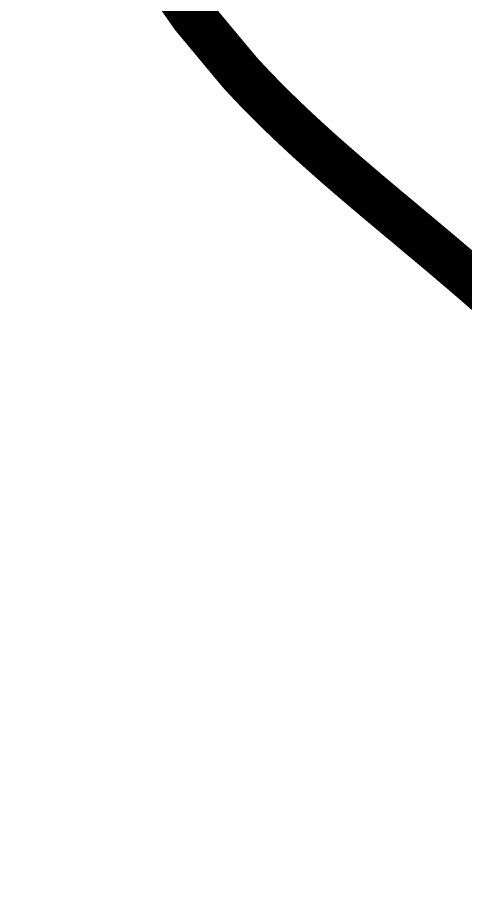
# Model space of a CAD drawing. Header units: millimetres. Extents: x 35362846 to 35427064, y 2977703 to 3025069.
# Drawn here: x 35376945 to 35378425, y 3002806 to 3005714 of the extents above; entities that cross this region are included whole.
import ezdxf

# ---------------------------------------------------------------- set-up
doc = ezdxf.new("R2010")
doc.units = ezdxf.units.MM
doc.layers.add('zhix', color=7, linetype='Continuous', lineweight=100)

msp = doc.modelspace()

# ---------------------------------------------------------------- linework, layer by layer
at = {"color": 7, "lineweight": 30, "const_width": 1}
for points in [[(35384406.50429408, 3005998.581913861, 5.504028418604904e-06), (35384370.26961709, 3006272.937711339, -3.300140696723477e-06), (35384314.3213082, 3006696.547970137, -0.004653984716885735)], [(35384406.50429408, 3005998.581913861, 5.504028418604904e-06), (35384370.26961709, 3006272.937711339, -3.300140696723477e-06), (35384314.3213082, 3006696.547970137, -0.004653984716885735)], [(35384465.98783915, 3006006.437349323, 5.504028418596952e-06), (35384429.7529892, 3006280.794456396, -3.300140696500546e-06), (35384373.80479459, 3006704.403849889, -0.004653984716825709)], [(35384465.98783915, 3006006.437349323, 5.504028418596952e-06), (35384429.7529892, 3006280.794456396, -3.300140696500546e-06), (35384373.80479459, 3006704.403849889, -0.004653984716825709)]]:
    msp.add_lwpolyline(points, format="xyb", dxfattribs=at)
at = {"layer": 'zhix', "color": 5, "const_width": 150, "flags": 128}
msp.add_lwpolyline([(35378500.61334043, 3004799.571894162), (35378499.86228142, 3004800.232129237), (35378499.11113217, 3004800.892261659), (35378498.35989296, 3004801.552291699), (35378497.60856406, 3004802.212219629), (35378496.85714571, 3004802.87204572), (35378496.1056382, 3004803.531770244), (35378495.35404176, 3004804.191393474), (35378494.60235669, 3004804.85091568), (35378493.85058323, 3004805.510337135), (35378493.09872164, 3004806.169658111), (35378492.34677219, 3004806.828878881), (35378491.59473514, 3004807.487999717), (35378490.84261075, 3004808.147020891), (35378490.0903993, 3004808.805942676), (35378489.33810102, 3004809.464765345), (35378488.5857162, 3004810.123489169), (35378487.83324508, 3004810.782114423), (35378487.08068794, 3004811.440641379), (35378486.32804504, 3004812.099070309), (35378485.57531663, 3004812.757401488), (35378484.82250298, 3004813.415635189), (35378484.06960434, 3004814.073771684), (35378483.31662099, 3004814.731811247), (35378482.56355318, 3004815.389754153), (35378481.81040117, 3004816.047600674), (35378481.05716522, 3004816.705351085), (35378480.30384559, 3004817.363005659), (35378479.55044255, 3004818.02056467), (35378478.79695635, 3004818.678028391), (35378478.04338726, 3004819.335397099), (35378477.28973553, 3004819.992671065), (35378476.53600141, 3004820.649850565), (35378475.7821852, 3004821.306935874), (35378475.02828712, 3004821.963927266), (35378474.27430744, 3004822.620825015), (35378473.52024644, 3004823.277629395), (35378472.76610436, 3004823.934340683), (35378472.01188146, 3004824.590959153), (35378471.25757799, 3004825.247485079), (35378470.50319424, 3004825.903918737), (35378469.74873044, 3004826.560260402), (35378468.99418687, 3004827.216510349), (35378468.23956377, 3004827.872668854), (35378467.48486142, 3004828.528736192), (35378466.73008006, 3004829.184712638), (35378465.97521996, 3004829.840598468), (35378465.22028137, 3004830.496393958), (35378464.46526455, 3004831.152099384), (35378463.71016976, 3004831.807715022), (35378462.95499726, 3004832.463241147), (35378462.19974732, 3004833.118678036), (35378461.44442018, 3004833.774025964), (35378460.6890161, 3004834.429285209), (35378459.93353534, 3004835.084456045), (35378459.17797817, 3004835.739538752), (35378458.42234483, 3004836.394533602), (35378457.66663558, 3004837.049440875), (35378456.91085069, 3004837.704260847), (35378456.1549904, 3004838.358993793), (35378455.39905499, 3004839.013639992), (35378454.6430447, 3004839.668199721), (35378453.88695978, 3004840.322673256), (35378453.13080052, 3004840.977060873), (35378452.37456714, 3004841.631362852), (35378451.61825991, 3004842.285579468), (35378450.8618791, 3004842.939711), (35378450.10542495, 3004843.593757723), (35378449.34889772, 3004844.247719918), (35378448.59229767, 3004844.90159786), (35378447.83562505, 3004845.555391828), (35378447.07888013, 3004846.209102099), (35378446.32206316, 3004846.862728952), (35378445.56517438, 3004847.516272664), (35378444.80821406, 3004848.169733512), (35378444.05118246, 3004848.823111777), (35378443.29407984, 3004849.476407735), (35378442.53690644, 3004850.129621664), (35378441.77966252, 3004850.782753844), (35378441.02234834, 3004851.435804552), (35378440.26496414, 3004852.088774068), (35378439.50751021, 3004852.74166267), (35378438.74998677, 3004853.394470636), (35378437.99239408, 3004854.047198246), (35378437.23473242, 3004854.699845777), (35378436.47700202, 3004855.35241351), (35378435.71920315, 3004856.004901723), (35378434.96133605, 3004856.657310694), (35378434.203401, 3004857.309640705), (35378433.44539823, 3004857.961892033), (35378432.68732799, 3004858.614064957), (35378431.92919056, 3004859.266159758), (35378431.17098618, 3004859.918176715), (35378430.41271509, 3004860.570116107), (35378429.65437758, 3004861.221978214), (35378428.89597387, 3004861.873763315), (35378428.13750423, 3004862.525471692), (35378427.37896892, 3004863.177103622), (35378426.62036818, 3004863.828659386), (35378425.86170226, 3004864.480139265), (35378425.10297143, 3004865.131543539), (35378424.34417594, 3004865.782872485), (35378423.58531603, 3004866.434126388), (35378422.82639198, 3004867.085305525), (35378422.06740401, 3004867.736410177), (35378421.30835239, 3004868.387440626), (35378420.54923739, 3004869.03839715), (35378419.79005922, 3004869.689280032), (35378419.03081818, 3004870.340089551), (35378418.27151449, 3004870.990825988), (35378417.51214842, 3004871.641489625), (35378416.75272021, 3004872.292080741), (35378415.99323013, 3004872.942599619), (35378415.23367842, 3004873.593046539), (35378414.47406533, 3004874.243421781), (35378413.71439111, 3004874.893725628), (35378412.95465603, 3004875.54395836), (35378412.19486033, 3004876.194120259), (35378411.43500427, 3004876.844211606), (35378410.6750881, 3004877.494232683), (35378409.91511205, 3004878.144183771), (35378409.15507641, 3004878.794065152), (35378408.39498139, 3004879.443877107), (35378407.63482728, 3004880.093619918), (35378406.87461431, 3004880.743293867), (35378406.11434273, 3004881.392899235), (35378405.35401281, 3004882.042436305), (35378404.59362479, 3004882.691905358), (35378403.83317892, 3004883.341306678), (35378403.07267544, 3004883.990640544), (35378402.31211463, 3004884.639907242), (35378401.55149671, 3004885.28910705), (35378400.79082195, 3004885.938240254), (35378400.03009061, 3004886.587307135), (35378399.26930292, 3004887.236307974), (35378398.50845914, 3004887.885243055), (35378397.74755952, 3004888.534112661), (35378396.98660431, 3004889.182917074), (35378396.22559375, 3004889.831656576), (35378395.46452812, 3004890.480331451), (35378394.70340765, 3004891.128941982), (35378393.94223258, 3004891.77748845), (35378393.18100318, 3004892.42597114), (35378392.41971969, 3004893.074390334), (35378391.65838237, 3004893.722746314), (35378390.89699145, 3004894.371039365), (35378390.13554721, 3004895.01926977), (35378389.37404987, 3004895.667437811), (35378388.6124997, 3004896.315543773), (35378387.85089694, 3004896.963587938), (35378387.08924185, 3004897.61157059), (35378386.32753467, 3004898.259492012), (35378385.56577565, 3004898.907352488), (35378384.80396504, 3004899.555152303), (35378384.0421031, 3004900.202891738), (35378383.28019007, 3004900.850571078), (35378382.51822619, 3004901.498190606), (35378381.75621173, 3004902.145750608), (35378380.99414692, 3004902.793251366), (35378380.23203202, 3004903.440693165), (35378379.46986728, 3004904.088076287), (35378378.70765295, 3004904.735401019), (35378377.94538927, 3004905.382667643), (35378377.18307649, 3004906.029876445), (35378376.42071487, 3004906.677027707), (35378375.65830465, 3004907.324121715), (35378374.89584608, 3004907.971158753), (35378374.13333941, 3004908.618139104), (35378373.37078489, 3004909.265063055), (35378372.60818276, 3004909.911930889), (35378371.84553327, 3004910.55874289), (35378371.08283669, 3004911.205499345), (35378370.32009324, 3004911.852200536), (35378369.55730318, 3004912.498846748), (35378368.79446676, 3004913.145438267), (35378368.03158422, 3004913.791975379), (35378367.26865581, 3004914.438458366), (35378366.50568179, 3004915.084887515), (35378365.74266241, 3004915.731263109), (35378364.9795979, 3004916.377585436), (35378364.21648851, 3004917.023854779), (35378363.45333449, 3004917.670071423), (35378362.6901361, 3004918.316235655), (35378361.92689358, 3004918.962347758), (35378361.16360717, 3004919.608408018), (35378360.40027713, 3004920.254416722), (35378359.6369037, 3004920.900374153), (35378358.87348712, 3004921.546280598), (35378358.11002766, 3004922.192136342), (35378357.34652554, 3004922.837941671), (35378356.58298103, 3004923.483696871), (35378355.81939436, 3004924.129402225), (35378355.05576579, 3004924.775058022), (35378354.29209556, 3004925.420664546), (35378353.52838393, 3004926.066222083), (35378352.76463113, 3004926.711730919), (35378352.00083741, 3004927.35719134), (35378351.23700303, 3004928.002603632), (35378350.47312821, 3004928.64796808), (35378349.70921323, 3004929.293284971), (35378348.9452583, 3004929.938554591), (35378348.1812637, 3004930.583777227), (35378347.41722967, 3004931.228953163), (35378346.65315644, 3004931.874082686), (35378345.88904426, 3004932.519166084), (35378345.1248934, 3004933.164203641), (35378344.36070408, 3004933.809195644), (35378343.59647655, 3004934.45414238), (35378342.83221107, 3004935.099044135), (35378342.06790788, 3004935.743901196), (35378341.30356722, 3004936.388713848), (35378340.53918934, 3004937.033482379), (35378339.77477449, 3004937.678207076), (35378339.01032291, 3004938.322888223), (35378338.24583485, 3004938.96752611), (35378337.48131055, 3004939.612121021), (35378336.71675026, 3004940.256673246), (35378335.95215423, 3004940.901183068), (35378335.18752271, 3004941.545650776), (35378334.42285594, 3004942.190076657), (35378333.65815414, 3004942.834460997), (35378332.8934176, 3004943.478804084), (35378332.12864654, 3004944.123106204), (35378331.36384121, 3004944.767367644), (35378330.59900185, 3004945.411588692), (35378329.83412871, 3004946.055769634), (35378329.06922204, 3004946.699910759), (35378328.30428208, 3004947.344012352), (35378327.53930909, 3004947.988074702), (35378326.77430329, 3004948.632098095), (35378326.00926494, 3004949.276082819), (35378325.24419428, 3004949.920029161), (35378324.47909157, 3004950.563937408), (35378323.71395703, 3004951.207807849), (35378322.94879093, 3004951.851640771), (35378322.1835935, 3004952.49543646), (35378321.41836499, 3004953.139195204), (35378320.65310563, 3004953.782917292), (35378319.88781569, 3004954.42660301), (35378319.1224954, 3004955.070252647), (35378318.35714501, 3004955.713866489), (35378317.59176476, 3004956.357444825), (35378316.8263549, 3004957.000987943), (35378316.06091567, 3004957.644496129), (35378315.29544731, 3004958.287969673), (35378314.52995008, 3004958.931408861), (35378313.76442423, 3004959.574813982), (35378312.99886997, 3004960.218185323), (35378312.23328757, 3004960.861523174), (35378311.46767727, 3004961.50482782), (35378310.70203931, 3004962.148099551), (35378309.93637394, 3004962.791338654), (35378309.1706814, 3004963.434545418), (35378308.40496194, 3004964.07772013), (35378307.63921581, 3004964.72086308), (35378306.87344325, 3004965.363974554), (35378306.10764448, 3004966.007054841), (35378305.34181977, 3004966.650104229), (35378304.57596936, 3004967.293123008), (35378303.81009349, 3004967.936111464), (35378303.04419241, 3004968.579069885), (35378302.27826636, 3004969.221998562), (35378301.51231558, 3004969.864897781), (35378300.74634032, 3004970.507767831), (35378299.98034082, 3004971.150609002), (35378299.21431733, 3004971.79342158), (35378298.44827008, 3004972.436205854), (35378297.68219934, 3004973.078962113), (35378296.91610533, 3004973.721690646), (35378296.1499883, 3004974.364391741), (35378295.3838485, 3004975.007065686), (35378294.61768616, 3004975.649712772), (35378293.85150154, 3004976.292333284), (35378293.08529487, 3004976.934927513), (35378292.31906641, 3004977.577495747), (35378291.55281638, 3004978.220038276), (35378290.78654505, 3004978.862555386), (35378290.02025264, 3004979.505047368), (35378289.25393941, 3004980.14751451), (35378288.48760559, 3004980.789957101), (35378287.72125144, 3004981.432375431), (35378286.95487718, 3004982.074769786), (35378286.18848307, 3004982.717140457), (35378285.42206936, 3004983.359487731), (35378284.65563629, 3004984.0018119), (35378283.88918409, 3004984.644113251), (35378283.12271301, 3004985.286392072), (35378282.35622329, 3004985.928648653), (35378281.58971518, 3004986.570883284), (35378280.82318893, 3004987.213096253), (35378280.05664477, 3004987.855287849), (35378279.29008294, 3004988.497458361), (35378278.5235037, 3004989.139608079), (35378277.75690728, 3004989.78173729), (35378276.99029391, 3004990.423846285), (35378276.22366387, 3004991.065935353), (35378275.45701737, 3004991.708004783), (35378274.69035468, 3004992.350054863), (35378273.92367601, 3004992.992085884), (35378273.15698163, 3004993.634098134), (35378272.39027178, 3004994.276091903), (35378271.6235467, 3004994.918067479), (35378270.85680662, 3004995.560025152), (35378270.09005179, 3004996.201965212), (35378269.32328247, 3004996.843887947), (35378268.55649888, 3004997.485793648), (35378267.78970127, 3004998.127682602), (35378267.02288989, 3004998.769555101), (35378266.25606497, 3004999.411411432), (35378265.48922677, 3005000.053251886), (35378264.72237551, 3005000.695076751), (35378263.95551146, 3005001.336886318), (35378263.18863484, 3005001.978680875), (35378262.42174591, 3005002.620460712), (35378261.6548449, 3005003.262226119), (35378260.88793205, 3005003.903977385), (35378260.12100761, 3005004.545714799), (35378259.35407183, 3005005.187438651), (35378258.58712494, 3005005.82914923), (35378257.82016718, 3005006.470846826), (35378257.05319881, 3005007.112531729), (35378256.28622006, 3005007.754204228), (35378255.51923118, 3005008.395864611), (35378254.7522324, 3005009.037513171), (35378253.98522396, 3005009.679150195), (35378253.21820613, 3005010.320775973), (35378252.45117912, 3005010.962390795), (35378251.68414321, 3005011.60399495), (35378250.9170986, 3005012.245588729), (35378250.15004556, 3005012.88717242), (35378249.38298433, 3005013.528746313), (35378248.61591514, 3005014.170310699), (35378247.84883824, 3005014.811865866), (35378247.08175387, 3005015.453412104), (35378246.31466229, 3005016.094949703), (35378245.54756371, 3005016.736478953), (35378244.7804584, 3005017.378000143), (35378244.01334659, 3005018.019513563), (35378243.24622852, 3005018.661019503), (35378242.47910444, 3005019.302518252), (35378241.71197458, 3005019.944010101), (35378240.9448392, 3005020.585495338), (35378240.17769855, 3005021.226974254), (35378239.41055283, 3005021.868447138), (35378238.64340232, 3005022.509914279), (35378237.87624725, 3005023.151375969), (35378237.10908786, 3005023.792832497), (35378236.34192441, 3005024.434284152), (35378235.57475711, 3005025.075731223), (35378234.80758624, 3005025.717174002), (35378234.04041201, 3005026.358612777), (35378233.27323467, 3005027.000047838), (35378232.50605448, 3005027.641479476), (35378231.73887166, 3005028.282907979), (35378230.97168646, 3005028.924333639), (35378230.20449913, 3005029.565756743), (35378229.43730991, 3005030.207177583), (35378228.67011902, 3005030.848596448), (35378227.90292674, 3005031.490013628), (35378227.1357333, 3005032.131429412), (35378226.36853892, 3005032.772844091), (35378225.60134386, 3005033.414257954), (35378224.83414836, 3005034.055671291), (35378224.20884329, 3005034.578456901), (35378223.44164763, 3005035.219870039), (35378222.67445228, 3005035.861283557), (35378221.90725757, 3005036.502697836), (35378221.14006381, 3005037.144113255), (35378220.37287132, 3005037.785530196), (35378219.60568044, 3005038.426949038), (35378218.83849145, 3005039.068370163), (35378218.07130469, 3005039.709793949), (35378217.30412047, 3005040.351220778), (35378216.53693911, 3005040.992651029), (35378215.76976094, 3005041.634085083), (35378215.00258626, 3005042.275523321), (35378214.2354154, 3005042.916966122), (35378213.46824867, 3005043.558413868), (35378212.70108639, 3005044.199866937), (35378211.93392888, 3005044.841325711), (35378211.16677646, 3005045.482790568), (35378210.39962945, 3005046.124261891), (35378209.63248815, 3005046.76574006), (35378208.86535291, 3005047.407225453), (35378208.09822402, 3005048.048718452), (35378207.3311018, 3005048.690219437), (35378206.56398659, 3005049.331728788), (35378205.79687869, 3005049.973246884), (35378205.02977842, 3005050.614774107), (35378204.2626861, 3005051.256310837), (35378203.49560206, 3005051.897857453), (35378202.7285266, 3005052.539414336), (35378201.96146004, 3005053.180981866), (35378201.1944027, 3005053.822560423), (35378200.42735491, 3005054.464150387), (35378199.66031697, 3005055.105752138), (35378198.89328922, 3005055.747366056), (35378198.12627196, 3005056.388992522), (35378197.35926551, 3005057.030631915), (35378196.5922702, 3005057.672284616), (35378195.82528634, 3005058.313951004), (35378195.05831424, 3005058.95563146), (35378194.29135423, 3005059.597326363), (35378193.52440663, 3005060.239036093), (35378192.75747176, 3005060.88076103), (35378191.99054992, 3005061.522501554), (35378191.22364145, 3005062.164258046), (35378190.45674666, 3005062.806030885), (35378189.68986586, 3005063.447820451), (35378188.92299938, 3005064.089627123), (35378188.15614754, 3005064.731451282), (35378187.38931065, 3005065.373293307), (35378186.62248903, 3005066.015153578), (35378185.85568301, 3005066.657032475), (35378185.08889289, 3005067.298930378), (35378184.322119, 3005067.940847665), (35378183.55536166, 3005068.582784717), (35378182.78862119, 3005069.224741915), (35378182.02189789, 3005069.866719637), (35378181.25519211, 3005070.508718262), (35378180.48850414, 3005071.150738171), (35378179.72183432, 3005071.792779743), (35378178.95518295, 3005072.434843357), (35378178.18855037, 3005073.076929393), (35378177.42193688, 3005073.71903823), (35378176.6553428, 3005074.36117025), (35378175.88876846, 3005075.003325828), (35378175.12221419, 3005075.645505347), (35378174.35568028, 3005076.287709184), (35378173.58916707, 3005076.92993772), (35378172.82267487, 3005077.572191334), (35378172.05620399, 3005078.214470405), (35378171.28975477, 3005078.856775311), (35378170.52332753, 3005079.499106434), (35378169.75692257, 3005080.141464151), (35378168.99054021, 3005080.783848841), (35378168.22418079, 3005081.426260883), (35378167.45784461, 3005082.068700659), (35378166.691532, 3005082.711168544), (35378165.92524327, 3005083.35366492), (35378165.15897876, 3005083.996190164), (35378164.39273877, 3005084.638744656), (35378163.62652363, 3005085.281328775), (35378162.86033364, 3005085.923942899), (35378162.09416915, 3005086.566587407), (35378161.32803045, 3005087.209262679), (35378160.56191788, 3005087.851969092), (35378159.79583176, 3005088.494707026), (35378159.0297724, 3005089.137476859), (35378158.26374012, 3005089.780278969), (35378157.49773526, 3005090.423113736), (35378156.73175811, 3005091.065981538), (35378155.96580901, 3005091.708882752), (35378155.19988827, 3005092.351817759), (35378154.43399622, 3005092.994786936), (35378153.66813316, 3005093.637790662), (35378152.90229945, 3005094.280829315), (35378152.13649537, 3005094.923903272), (35378151.37072126, 3005095.567012914), (35378150.60497743, 3005096.210158617), (35378149.83926421, 3005096.853340759), (35378149.07358193, 3005097.49655972), (35378148.30793089, 3005098.139815876), (35378147.54231142, 3005098.783109606), (35378146.77672382, 3005099.426441289), (35378146.01116846, 3005100.0698113), (35378145.24564562, 3005100.71322002), (35378144.48015562, 3005101.356667825), (35378143.71469881, 3005102.000155094), (35378142.94927549, 3005102.643682203), (35378142.18388598, 3005103.287249531), (35378141.41853062, 3005103.930857455), (35378140.65320972, 3005104.574506354), (35378139.88792358, 3005105.218196603), (35378139.12267255, 3005105.861928581), (35378138.35745694, 3005106.505702666), (35378137.59227708, 3005107.149519234), (35378136.82713328, 3005107.793378663), (35378136.06202586, 3005108.437281331), (35378135.29695515, 3005109.081227613), (35378134.53192148, 3005109.725217888), (35378133.76692515, 3005110.369252533), (35378133.00196651, 3005111.013331924), (35378132.23704585, 3005111.657456439), (35378131.47216351, 3005112.301626454), (35378130.70731981, 3005112.945842347), (35378129.94251507, 3005113.590104494), (35378129.17774963, 3005114.234413272), (35378128.41302378, 3005114.878769057), (35378127.64833786, 3005115.523172227), (35378126.88369218, 3005116.167623157), (35378126.11908709, 3005116.812122225), (35378125.35452289, 3005117.456669807), (35378124.58999991, 3005118.101266278), (35378123.82551847, 3005118.745912016), (35378123.0610789, 3005119.390607397), (35378122.2966815, 3005120.035352797), (35378121.53232662, 3005120.680148592), (35378120.76801458, 3005121.324995158), (35378120.00374569, 3005121.969892872), (35378119.23952028, 3005122.614842108), (35378118.47533866, 3005123.259843244), (35378117.71120118, 3005123.904896655), (35378116.94710814, 3005124.550002716), (35378116.18305988, 3005125.195161802), (35378115.41905671, 3005125.840374291), (35378114.65509895, 3005126.485640558), (35378113.89118695, 3005127.130960978), (35378113.127321, 3005127.776335926), (35378112.36350145, 3005128.421765777), (35378111.59972862, 3005129.067250907), (35378110.83600282, 3005129.712791692), (35378110.07232438, 3005130.358388506), (35378109.30869363, 3005131.004041724), (35378108.5451109, 3005131.649751722), (35378107.78157649, 3005132.295518874), (35378107.01809075, 3005132.941343555), (35378106.25465399, 3005133.58722614), (35378105.49126654, 3005134.233167003), (35378104.72792872, 3005134.87916652), (35378103.96464086, 3005135.525225065), (35378103.20140329, 3005136.171343012), (35378102.43821632, 3005136.817520736), (35378101.67508028, 3005137.463758611), (35378100.91199551, 3005138.11005701), (35378100.1489623, 3005138.75641631), (35378099.38598102, 3005139.402836883), (35378098.62305198, 3005140.049319104), (35378097.86017548, 3005140.695863346), (35378097.09735187, 3005141.342469983), (35378096.33458147, 3005141.98913939), (35378095.57186461, 3005142.63587194), (35378094.80920162, 3005143.282668006), (35378094.0465928, 3005143.929527963), (35378093.28403851, 3005144.576452182), (35378092.52153905, 3005145.223441039), (35378091.75909477, 3005145.870494906), (35378090.99670598, 3005146.517614156), (35378090.234373, 3005147.164799164), (35378089.47209617, 3005147.812050301), (35378088.70987581, 3005148.45936794), (35378087.94771226, 3005149.106752455), (35378087.18560582, 3005149.754204218), (35378086.42355684, 3005150.401723602), (35378085.66156564, 3005151.04931098), (35378084.89963255, 3005151.696966724), (35378084.1377579, 3005152.344691207), (35378083.375942, 3005152.992484801), (35378082.61418519, 3005153.640347878), (35378081.8524878, 3005154.288280811), (35378081.09085016, 3005154.936283971), (35378080.32927258, 3005155.584357731), (35378079.56775541, 3005156.232502462), (35378078.80629896, 3005156.880718537), (35378078.04490357, 3005157.529006327), (35378077.28356957, 3005158.177366204), (35378076.52229727, 3005158.825798539), (35378075.76108702, 3005159.474303703), (35378074.99993913, 3005160.12288207), (35378074.23885395, 3005160.771534008), (35378073.47783178, 3005161.42025989), (35378072.71687298, 3005162.069060087), (35378071.95597786, 3005162.71793497), (35378071.19514675, 3005163.366884909), (35378070.43437999, 3005164.015910276), (35378069.67367789, 3005164.665011441), (35378068.91304079, 3005165.314188774), (35378068.15246903, 3005165.963442647), (35378067.39196293, 3005166.61277343), (35378066.63152281, 3005167.262181493), (35378065.87114902, 3005167.911667205), (35378065.11084187, 3005168.561230938), (35378064.3506017, 3005169.210873062), (35378063.59042885, 3005169.860593946), (35378062.83032364, 3005170.51039396), (35378062.07028639, 3005171.160273474), (35378061.31031744, 3005171.810232857), (35378060.55041713, 3005172.46027248), (35378059.79058577, 3005173.11039271), (35378059.03082371, 3005173.760593919), (35378058.27113128, 3005174.410876474), (35378057.51150879, 3005175.061240746), (35378056.7519566, 3005175.711687102), (35378055.99247503, 3005176.362215912), (35378055.23306439, 3005177.012827544), (35378054.47372505, 3005177.663522369), (35378053.71445731, 3005178.314300753), (35378052.95526152, 3005178.965163066), (35378052.19613801, 3005179.616109674), (35378051.4370871, 3005180.267140949), (35378050.67810913, 3005180.918257256), (35378049.91920444, 3005181.569458964), (35378049.16037335, 3005182.220746441), (35378048.4016162, 3005182.872120055), (35378047.64293332, 3005183.523580174), (35378046.88432504, 3005184.175127165), (35378046.12579171, 3005184.826761395), (35378045.36733364, 3005185.478483233), (35378044.60895117, 3005186.130293044), (35378043.85064463, 3005186.782191197), (35378043.09241437, 3005187.434178058), (35378042.33426071, 3005188.086253995), (35378041.57618398, 3005188.738419374), (35378040.81818453, 3005189.390674561), (35378040.06026269, 3005190.043019923), (35378039.30241878, 3005190.695455827), (35378038.54465315, 3005191.347982639), (35378037.78696612, 3005192.000600726), (35378037.02935803, 3005192.653310453), (35378036.27182923, 3005193.306112186), (35378035.51438002, 3005193.959006291), (35378034.75701077, 3005194.611993134), (35378033.9997218, 3005195.26507308), (35378033.24251346, 3005195.918246496), (35378032.48538605, 3005196.571513745), (35378031.72833994, 3005197.224875195), (35378030.97137545, 3005197.878331209), (35378030.21449292, 3005198.531882152), (35378029.45769268, 3005199.185528391), (35378028.70097508, 3005199.839270288), (35378027.94434045, 3005200.49310821), (35378027.18778912, 3005201.147042519), (35378026.43132143, 3005201.801073582), (35378025.67493772, 3005202.455201762), (35378024.91863832, 3005203.109427423), (35378024.16242357, 3005203.763750929), (35378023.4062938, 3005204.418172644), (35378022.65024937, 3005205.072692932), (35378021.89429059, 3005205.727312157), (35378021.13841782, 3005206.382030681), (35378020.38263138, 3005207.036848869), (35378019.62693162, 3005207.691767083), (35378018.87131886, 3005208.346785687), (35378018.11579346, 3005209.001905043), (35378017.36035576, 3005209.657125514), (35378016.60500607, 3005210.312447464), (35378015.84974476, 3005210.967871254), (35378015.09457215, 3005211.623397247), (35378014.33948859, 3005212.279025806), (35378013.5844944, 3005212.934757292), (35378012.82958994, 3005213.590592068), (35378012.07477555, 3005214.246530495), (35378011.32005154, 3005214.902572935), (35378010.56541828, 3005215.55871975), (35378009.8108761, 3005216.214971302), (35378009.05642534, 3005216.871327951), (35378008.30206634, 3005217.527790059), (35378007.54779945, 3005218.184357987), (35378006.79362499, 3005218.841032096), (35378006.03954331, 3005219.497812747), (35378005.28555476, 3005220.154700299), (35378004.53165967, 3005220.811695115), (35378003.77785838, 3005221.468797554), (35378003.02415123, 3005222.126007976), (35378002.27053858, 3005222.783326742), (35378001.51702074, 3005223.440754211), (35378000.76359808, 3005224.098290743), (35378000.01027093, 3005224.755936699), (35377999.25703964, 3005225.413692437), (35377998.50390453, 3005226.071558316), (35377997.75086597, 3005226.729534697), (35377996.99792428, 3005227.387621937), (35377996.24507982, 3005228.045820398), (35377995.49233292, 3005228.704130435), (35377994.73968393, 3005229.362552409), (35377993.98713319, 3005230.021086678), (35377993.23468105, 3005230.6797336), (35377992.48232784, 3005231.338493534), (35377991.73007391, 3005231.997366837), (35377990.97791962, 3005232.656353868), (35377990.22586528, 3005233.315454983), (35377989.47391126, 3005233.974670541), (35377988.7220579, 3005234.6340009), (35377987.97030555, 3005235.293446416), (35377987.21865453, 3005235.953007448), (35377986.46710521, 3005236.61268435), (35377985.71565792, 3005237.272477481), (35377984.96431302, 3005237.932387196), (35377984.21307084, 3005238.592413853), (35377983.46193174, 3005239.252557808), (35377982.71089604, 3005239.912819417), (35377981.95996413, 3005240.573199036), (35377981.20913631, 3005241.233697021), (35377980.45841295, 3005241.894313728), (35377979.70779438, 3005242.555049513), (35377978.95728098, 3005243.215904729), (35377978.20687306, 3005243.876879734), (35377977.45657098, 3005244.537974883), (35377976.7063751, 3005245.199190529), (35377975.95628574, 3005245.860527028), (35377975.20630328, 3005246.521984734), (35377974.45642804, 3005247.183564002), (35377973.70666038, 3005247.845265187), (35377972.95700066, 3005248.507088641), (35377972.2074492, 3005249.16903472), (35377971.45800636, 3005249.831103777), (35377970.7086725, 3005250.493296165), (35377969.95944796, 3005251.15561224), (35377969.21033309, 3005251.818052351), (35377968.46132822, 3005252.480616855), (35377967.71243373, 3005253.143306103), (35377966.96364997, 3005253.806120449), (35377966.21497725, 3005254.469060244), (35377965.46641596, 3005255.132125841), (35377964.71796643, 3005255.795317594), (35377963.96962901, 3005256.458635853), (35377963.22140407, 3005257.122080971), (35377962.47329193, 3005257.7856533), (35377961.72529297, 3005258.44935319), (35377960.97740752, 3005259.113180994), (35377960.22963594, 3005259.777137063), (35377959.48197858, 3005260.441221748), (35377958.73443579, 3005261.1054354), (35377957.98700792, 3005261.76977837), (35377957.23969533, 3005262.434251008), (35377956.49249836, 3005263.098853664), (35377955.74541738, 3005263.763586688), (35377954.99845272, 3005264.428450432), (35377954.25160475, 3005265.093445244), (35377953.50487381, 3005265.758571475), (35377952.75826025, 3005266.423829474), (35377952.01176445, 3005267.08921959), (35377951.26538674, 3005267.754742172), (35377950.51912747, 3005268.420397569), (35377949.77298701, 3005269.086186131), (35377949.02696571, 3005269.752108206), (35377948.28106391, 3005270.418164141), (35377947.53528198, 3005271.084354286), (35377946.78962027, 3005271.750678988), (35377946.04407913, 3005272.417138596), (35377945.29865891, 3005273.083733456), (35377944.55335999, 3005273.750463918), (35377943.80818271, 3005274.417330327), (35377943.06312741, 3005275.084333031), (35377942.31819446, 3005275.751472377), (35377941.57338423, 3005276.418748712), (35377940.82869706, 3005277.086162381), (35377940.0841333, 3005277.753713733), (35377939.33969332, 3005278.421403113), (35377938.59537746, 3005279.089230867), (35377937.8511861, 3005279.75719734), (35377937.10711958, 3005280.425302878), (35377936.36317825, 3005281.093547828), (35377935.6193625, 3005281.761932534), (35377934.87567265, 3005282.430457341), (35377934.13210909, 3005283.099122594), (35377933.38867216, 3005283.767928637), (35377932.64536221, 3005284.436875816), (35377931.90217963, 3005285.105964474), (35377931.15912475, 3005285.775194956), (35377930.41619793, 3005286.444567605), (35377929.67339954, 3005287.114082766), (35377928.93072993, 3005287.783740781), (35377928.18818948, 3005288.453541994), (35377927.44577852, 3005289.123486748), (35377926.70349744, 3005289.793575387), (35377925.96134657, 3005290.463808252), (35377925.2193263, 3005291.134185687), (35377924.47743697, 3005291.804708032), (35377923.73567894, 3005292.475375632), (35377922.99405259, 3005293.146188828), (35377922.25255825, 3005293.81714796), (35377921.51119632, 3005294.488253373), (35377920.76996713, 3005295.159505404), (35377920.02887106, 3005295.830904398), (35377919.28790846, 3005296.502450693), (35377918.5470797, 3005297.174144631), (35377917.80638514, 3005297.845986553), (35377917.06582515, 3005298.517976799), (35377916.32540008, 3005299.190115708), (35377915.5851103, 3005299.862403621), (35377914.84495617, 3005300.534840877), (35377914.10493806, 3005301.207427816), (35377913.36505633, 3005301.880164777), (35377912.62531134, 3005302.5530521), (35377911.88570346, 3005303.226090122), (35377911.14623305, 3005303.899279183), (35377910.40690048, 3005304.572619621), (35377909.66770611, 3005305.246111774), (35377908.92865031, 3005305.91975598), (35377908.18973344, 3005306.593552577), (35377907.45095586, 3005307.267501903), (35377906.71231795, 3005307.941604295), (35377905.97382008, 3005308.61586009), (35377905.23546259, 3005309.290269624), (35377904.49724586, 3005309.964833235), (35377903.75917027, 3005310.63955126), (35377903.02123617, 3005311.314424034), (35377902.28344393, 3005311.989451893), (35377901.54579392, 3005312.664635174), (35377900.80828651, 3005313.339974212), (35377900.07092207, 3005314.015469342), (35377899.33370095, 3005314.6911209), (35377898.59662355, 3005315.36692922), (35377897.8596902, 3005316.042894637), (35377897.1229013, 3005316.719017487), (35377896.3862572, 3005317.395298102), (35377895.64975828, 3005318.071736818), (35377894.9134049, 3005318.748333967), (35377894.17719744, 3005319.425089884), (35377893.44113627, 3005320.102004902), (35377892.70522175, 3005320.779079355), (35377891.96945425, 3005321.456313575), (35377891.23383415, 3005322.133707894), (35377890.49836182, 3005322.811262646), (35377889.76303762, 3005323.488978163), (35377889.02786194, 3005324.166854777), (35377888.29283512, 3005324.844892819), (35377887.55795757, 3005325.523092621), (35377886.82322963, 3005326.201454515), (35377886.08865169, 3005326.879978831), (35377885.35422412, 3005327.558665901), (35377884.61994729, 3005328.237516055), (35377883.88582158, 3005328.916529624), (35377883.15184735, 3005329.595706937), (35377882.41802497, 3005330.275048326), (35377881.68435483, 3005330.95455412), (35377880.9508373, 3005331.634224646), (35377880.21747275, 3005332.314060237), (35377879.48426155, 3005332.99406122), (35377878.75120408, 3005333.674227923), (35377878.01830072, 3005334.354560677), (35377877.28555184, 3005335.035059809), (35377876.5529578, 3005335.715725646), (35377875.820519, 3005336.396558518), (35377875.08823581, 3005337.077558751), (35377874.3561086, 3005337.758726673), (35377873.62413774, 3005338.440062611), (35377872.89232361, 3005339.121566892), (35377872.1606666, 3005339.803239843), (35377871.42916708, 3005340.485081789), (35377870.69782542, 3005341.167093058), (35377869.966642, 3005341.849273974), (35377869.2356172, 3005342.531624864), (35377868.50475139, 3005343.214146054), (35377867.77404497, 3005343.896837867), (35377867.04349829, 3005344.57970063), (35377866.31311175, 3005345.262734666), (35377865.58288572, 3005345.9459403), (35377864.85282058, 3005346.629317858), (35377864.12291671, 3005347.312867661), (35377863.39317448, 3005347.996590035), (35377862.66359429, 3005348.680485302), (35377861.9341765, 3005349.364553786), (35377861.20492151, 3005350.048795809), (35377860.47582968, 3005350.733211695), (35377859.74690141, 3005351.417801765), (35377859.01813707, 3005352.102566342), (35377858.28953703, 3005352.787505749), (35377857.56110169, 3005353.472620305), (35377856.83283143, 3005354.157910333), (35377856.10472663, 3005354.843376155), (35377855.37678767, 3005355.529018091), (35377854.64901493, 3005356.214836461), (35377853.9214088, 3005356.900831586), (35377853.19396967, 3005357.587003787), (35377852.46669789, 3005358.273353381), (35377851.73959387, 3005358.959880691), (35377851.012658, 3005359.646586035), (35377850.28589065, 3005360.333469731), (35377849.55929221, 3005361.0205321), (35377848.83286306, 3005361.707773459), (35377848.10660359, 3005362.395194127), (35377847.38051417, 3005363.082794421), (35377846.65459521, 3005363.77057466), (35377845.92884709, 3005364.458535161), (35377845.20327017, 3005365.146676241), (35377844.47786488, 3005365.834998218), (35377843.75263157, 3005366.523501408), (35377843.02757064, 3005367.212186127), (35377842.30268247, 3005367.901052692), (35377841.57796746, 3005368.590101417), (35377840.85342599, 3005369.279332621), (35377840.12905845, 3005369.968746616), (35377839.40486522, 3005370.65834372), (35377838.6808467, 3005371.348124245), (35377837.95700327, 3005372.038088508), (35377837.23333532, 3005372.728236822), (35377836.50984324, 3005373.418569502), (35377835.78652743, 3005374.10908686), (35377835.06338826, 3005374.799789211), (35377834.34042612, 3005375.490676868), (35377833.61764143, 3005376.181750143), (35377832.89503454, 3005376.87300935), (35377832.17260587, 3005377.5644548), (35377831.45035581, 3005378.256086806), (35377830.72828472, 3005378.947905679), (35377830.00639304, 3005379.639911732), (35377829.28468111, 3005380.332105274), (35377828.56314936, 3005381.024486619), (35377827.84179816, 3005381.717056074), (35377827.12062793, 3005382.409813952), (35377826.39963903, 3005383.102760563), (35377825.67883188, 3005383.795896216), (35377824.95820685, 3005384.489221221), (35377824.23776434, 3005385.182735887), (35377823.51750475, 3005385.876440523), (35377822.79742847, 3005386.570335438), (35377822.07753591, 3005387.264420941), (35377821.35782744, 3005387.958697338), (35377820.63830347, 3005388.653164939), (35377819.91896439, 3005389.347824051), (35377819.1998106, 3005390.042674981), (35377818.48084249, 3005390.737718035), (35377817.76206046, 3005391.432953522), (35377817.04346489, 3005392.128381747), (35377816.3250562, 3005392.824003016), (35377815.60683478, 3005393.519817634), (35377814.88880102, 3005394.215825909), (35377814.17095533, 3005394.912028145), (35377813.45329809, 3005395.608424646), (35377812.73582972, 3005396.305015718), (35377812.01855059, 3005397.001801664), (35377811.30146112, 3005397.698782789), (35377810.58456171, 3005398.395959396), (35377809.86785274, 3005399.093331791), (35377809.15133463, 3005399.790900273), (35377808.43500777, 3005400.488665148), (35377807.71887255, 3005401.186626717), (35377807.00292939, 3005401.884785284), (35377806.28717869, 3005402.583141149), (35377805.57162083, 3005403.281694615), (35377804.85625622, 3005403.980445982), (35377804.14108527, 3005404.679395553), (35377803.42610837, 3005405.378543627), (35377802.71132592, 3005406.077890505), (35377801.99673834, 3005406.777436487), (35377801.28234603, 3005407.477181864), (35377800.56814938, 3005408.177126954), (35377799.85414878, 3005408.877272047), (35377799.14034466, 3005409.577617441), (35377798.42673742, 3005410.278163436), (35377797.71332745, 3005410.978910329), (35377797.00011516, 3005411.67985842), (35377796.28710096, 3005412.381008005), (35377795.57428525, 3005413.082359381), (35377794.86166843, 3005413.783912846), (35377794.14925092, 3005414.485668696), (35377793.4370331, 3005415.187627228), (35377792.72501539, 3005415.889788739), (35377792.01319821, 3005416.592153524), (35377791.30158195, 3005417.294721878), (35377790.59016703, 3005417.997494096), (35377789.87895383, 3005418.700470474), (35377789.16794278, 3005419.403651306), (35377788.45713429, 3005420.107036886), (35377787.74652874, 3005420.810627508), (35377787.03612658, 3005421.514423466), (35377786.32592819, 3005422.218425054), (35377785.61593398, 3005422.922632562), (35377784.90614436, 3005423.627046286), (35377784.19655975, 3005424.331666516), (35377783.48718055, 3005425.036493545), (35377782.77800716, 3005425.741527665), (35377782.06904002, 3005426.446769167), (35377781.36027951, 3005427.152218341), (35377780.65172606, 3005427.857875479), (35377779.94338007, 3005428.563740872), (35377779.23524196, 3005429.269814807), (35377778.52731212, 3005429.976097577), (35377777.819591, 3005430.68258947), (35377777.11207898, 3005431.389290775), (35377776.40477648, 3005432.096201781), (35377775.69768392, 3005432.803322776), (35377774.99080171, 3005433.510654049), (35377774.28413025, 3005434.218195886), (35377773.57766998, 3005434.925948576), (35377772.87142129, 3005435.633912405), (35377772.1653846, 3005436.342087661), (35377771.45956033, 3005437.050474629), (35377770.7539489, 3005437.759073596), (35377770.04855072, 3005438.467884848), (35377769.34336619, 3005439.176908669), (35377768.63839574, 3005439.886145346), (35377767.93363979, 3005440.595595161), (35377767.22909875, 3005441.305258401), (35377766.52477304, 3005442.015135349), (35377765.82066306, 3005442.725226289), (35377765.11676926, 3005443.435531504), (35377764.41309203, 3005444.146051276), (35377763.70963179, 3005444.85678589), (35377763.00638898, 3005445.567735627), (35377762.30336399, 3005446.278900769), (35377761.60055725, 3005446.990281597), (35377760.89796919, 3005447.701878394), (35377760.1956002, 3005448.41369144), (35377759.49345074, 3005449.125721016), (35377758.7915212, 3005449.837967401), (35377758.08981201, 3005450.550430876), (35377757.38832359, 3005451.263111721), (35377756.68705636, 3005451.976010214), (35377755.98601073, 3005452.689126635), (35377755.28518714, 3005453.402461261), (35377754.58458601, 3005454.116014372), (35377753.88420776, 3005454.829786244), (35377753.1840528, 3005455.543777157), (35377752.48412155, 3005456.257987385), (35377751.78441446, 3005456.972417207), (35377751.08493192, 3005457.687066899), (35377750.38567439, 3005458.401936736), (35377749.68664226, 3005459.117026994), (35377748.98783597, 3005459.83233795), (35377748.28925594, 3005460.547869878), (35377747.5909026, 3005461.263623051), (35377746.89277638, 3005461.979597745), (35377746.19487769, 3005462.695794234), (35377745.49720696, 3005463.41221279), (35377744.79976463, 3005464.128853688), (35377744.1025511, 3005464.8457172), (35377743.40556682, 3005465.562803598), (35377742.70881221, 3005466.280113155), (35377742.01228768, 3005466.997646142), (35377741.3159937, 3005467.71540283), (35377740.61993065, 3005468.433383492), (35377739.92409898, 3005469.151588396), (35377739.22849912, 3005469.870017814), (35377738.5331315, 3005470.588672014), (35377737.83799654, 3005471.307551268), (35377737.14309468, 3005472.026655844), (35377736.44842634, 3005472.745986011), (35377735.75399195, 3005473.465542037), (35377735.05979195, 3005474.18532419), (35377734.36582676, 3005474.905332738), (35377733.67209682, 3005475.625567948), (35377732.97860255, 3005476.346030087), (35377732.28534439, 3005477.066719421), (35377731.59232278, 3005477.787636218), (35377730.89953813, 3005478.508780742), (35377730.20699089, 3005479.230153258), (35377729.51468149, 3005479.951754034), (35377728.82261035, 3005480.673583331), (35377728.13077792, 3005481.395641416), (35377727.43918462, 3005482.117928551), (35377726.7478309, 3005482.840445001), (35377726.05671718, 3005483.563191027), (35377725.3658439, 3005484.286166895), (35377724.6752115, 3005485.009372864), (35377723.98482041, 3005485.732809199), (35377723.29467106, 3005486.456476159), (35377722.6047639, 3005487.180374008), (35377721.91509935, 3005487.904503003), (35377721.22567786, 3005488.628863408), (35377720.53649985, 3005489.353455482), (35377719.84756578, 3005490.078279483), (35377719.15887607, 3005490.803335673), (35377718.47043116, 3005491.528624308), (35377717.78223151, 3005492.254145649), (35377717.09427752, 3005492.979899953), (35377716.40656967, 3005493.705887478), (35377715.71910836, 3005494.43210848), (35377715.03189405, 3005495.158563219), (35377714.34492718, 3005495.885251949), (35377713.65820818, 3005496.612174926), (35377712.97173751, 3005497.339332406), (35377712.28551559, 3005498.066724646), (35377711.59954288, 3005498.7943519), (35377710.9138198, 3005499.522214421), (35377710.2283468, 3005500.250312465), (35377709.54312433, 3005500.978646285), (35377708.85815282, 3005501.707216135), (35377708.17343272, 3005502.436022267), (35377707.48896448, 3005503.165064935), (35377706.80474854, 3005503.894344389), (35377706.12078532, 3005504.623860883), (35377705.43707529, 3005505.353614667), (35377704.75361889, 3005506.083605992), (35377704.07041655, 3005506.813835108), (35377703.38746873, 3005507.544302267), (35377702.70477588, 3005508.275007717), (35377702.02233843, 3005509.005951708), (35377701.34015683, 3005509.737134488), (35377700.65823153, 3005510.468556307), (35377699.97656298, 3005511.200217412), (35377699.29515162, 3005511.932118051), (35377698.61399789, 3005512.664258472), (35377697.93310227, 3005513.39663892), (35377697.25246515, 3005514.129259642), (35377696.57208703, 3005514.862120885), (35377695.89196834, 3005515.595222895), (35377695.21210954, 3005516.328565915), (35377694.53251105, 3005517.062150192), (35377693.85317335, 3005517.795975968), (35377693.17409687, 3005518.53004349), (35377692.49528206, 3005519.264352999), (35377691.81672939, 3005519.998904738), (35377691.13843929, 3005520.733698951), (35377690.46041223, 3005521.468735881), (35377689.78264865, 3005522.204015767), (35377689.10514899, 3005522.939538852), (35377688.42791372, 3005523.675305378), (35377687.75094328, 3005524.411315584), (35377687.07423814, 3005525.14756971), (35377686.39779875, 3005525.884067997), (35377685.72162554, 3005526.620810684), (35377685.04571898, 3005527.357798009), (35377684.37007952, 3005528.09503021), (35377683.69470764, 3005528.832507527), (35377683.01960375, 3005529.570230196), (35377682.34476834, 3005530.308198455), (35377681.67020185, 3005531.04641254), (35377680.99590473, 3005531.784872687), (35377680.32187745, 3005532.523579132), (35377679.64812046, 3005533.262532112), (35377678.97463422, 3005534.00173186), (35377678.70015067, 3005534.303153605, -0.1114123159041343), (35377086.57395802, 3006576.499939714)], format="xyb", dxfattribs=at)

doc.saveas('drawing.dxf')
